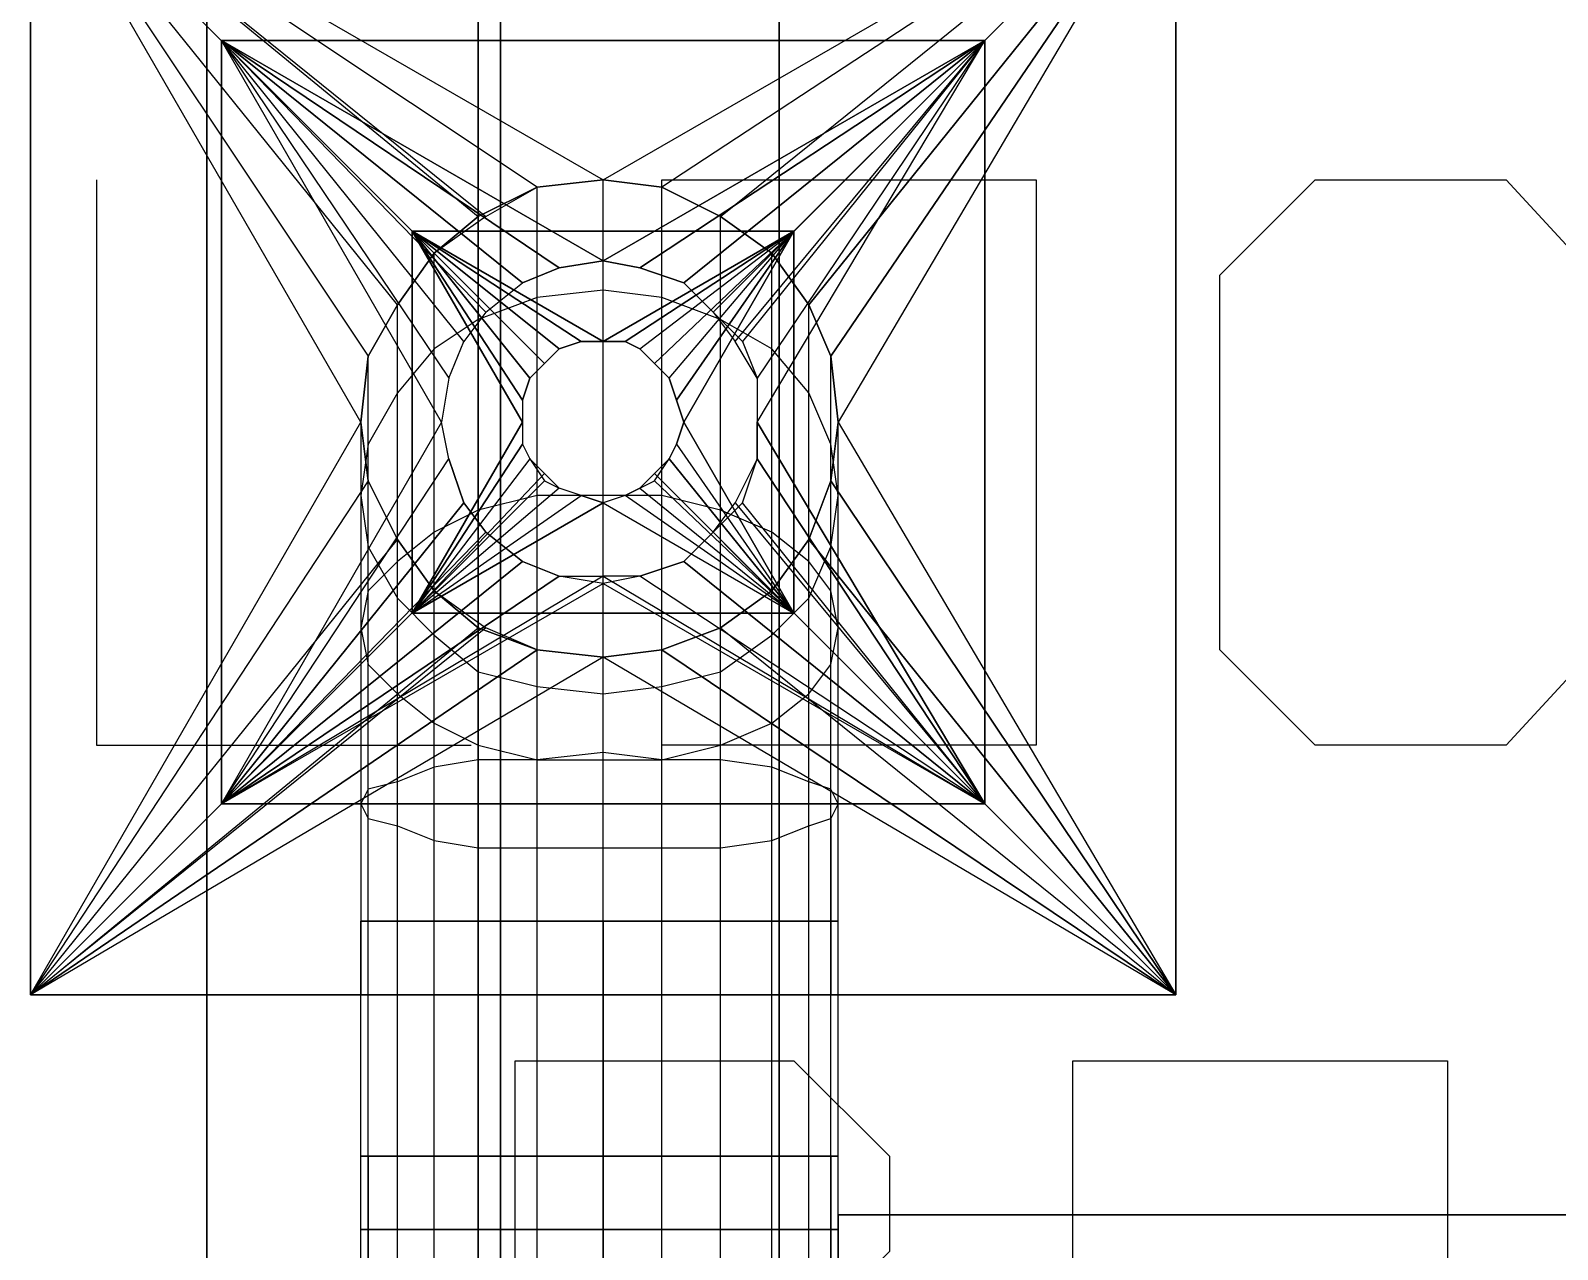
# Model space of a CAD drawing. Header units: metres. Extents: x 114 to 218, y 8 to 180.
# Drawn here: x 188.831 to 192.031, y 90.429 to 92.983 of the extents above; entities that cross this region are included whole.
import ezdxf

# ---------------------------------------------------------------- set-up
doc = ezdxf.new("R2010")
doc.units = ezdxf.units.M
doc.header["$MEASUREMENT"] = 0
for name, color, linetype in [('A-2D-AREA-IDEN', 7, 'Continuous'), ('E-LIGHT', 7, 'Continuous'), ('M-SA2S-ADist', 7, 'Continuous'), ('M-SA2S-Round', 7, 'Continuous'), ('S-3D-BEAM', 7, 'Continuous')]:
    doc.layers.add(name, color=color, linetype=linetype)

msp = doc.modelspace()

# ---------------------------------------------------------------- linework, layer by layer
at = {"layer": 'A-2D-AREA-IDEN', "color": 9, "true_color": 0xbababa}
for points in [[(188.9696, 92.6697), (188.9696, 91.4854), (189.7541, 91.4854)], [(190.154, 91.4854), (190.154, 92.6697), (190.9384, 92.6697), (190.9384, 91.4854), (190.154, 91.4854)], [(192.1075, 91.6853), (191.9229, 91.4854), (191.5229, 91.4854), (191.323, 91.6853), (191.323, 92.4698), (191.5229, 92.6697), (191.9229, 92.6697), (192.1075, 92.4698)], [(189.8463, 89.6395), (189.8463, 90.8239), (190.4308, 90.8239), (190.6308, 90.624), (190.6308, 90.424), (190.4308, 90.2241), (189.8463, 90.2241)], [(191.0154, 89.6395), (191.0154, 90.8239), (191.7998, 90.8239), (191.7998, 89.6395), (191.0154, 89.6395)]]:
    msp.add_lwpolyline(points, dxfattribs=at)
at = {"layer": 'E-LIGHT', "color": 5, "true_color": 0x0000ff}
for points in [[(190.5231, 89.0089), (190.5231, 90.5009), (192.1228, 90.5009), (192.1228, 89.0089), (192.1228, 90.5009), (190.5231, 90.5009), (190.5231, 89.0089)], [(190.5231, 90.5009), (190.5231, 90.5009)], [(190.5231, 90.5009), (190.5231, 90.5009)]]:
    msp.add_lwpolyline(points, dxfattribs=at)
at = {"layer": 'M-SA2S-ADist', "color": 3, "true_color": 0x00ff00}
for points in [[(188.8311, 93.3619), (188.8311, 90.9624), (191.2307, 90.9624), (191.2307, 93.3619), (188.8311, 93.3619)], [(191.2307, 90.9624), (188.8311, 90.9624), (188.8311, 93.3619), (191.2307, 93.3619), (191.2307, 90.9624)], [(188.8311, 90.9624), (189.5233, 92.1621), (188.8311, 93.3619), (190.0309, 92.6697), (191.2307, 93.3619), (190.5231, 92.1621), (191.2307, 90.9624), (190.0309, 91.6699), (188.8311, 90.9624)], [(188.8311, 93.3619), (190.0309, 92.6697), (191.2307, 93.3619), (190.5231, 92.1621), (191.2307, 90.9624), (190.0309, 91.6699), (188.8311, 90.9624), (189.5233, 92.1621), (188.8311, 93.3619)], [(189.8925, 92.6544), (188.8311, 93.3619), (189.5387, 92.3006)], [(189.6002, 92.4083), (188.8311, 93.3619), (189.5387, 92.3006), (189.6002, 92.4083)], [(189.8925, 92.6544), (188.8311, 93.3619), (189.7694, 92.5928), (189.8925, 92.6544)], [(189.7848, 92.5928), (189.6771, 92.5159), (188.8311, 93.3619), (189.7848, 92.5928)], [(189.6771, 92.5159), (189.6002, 92.4083), (188.8311, 93.3619)], [(188.8311, 93.3619), (189.6771, 92.5159), (189.6002, 92.4083)], [(190.5078, 92.3006), (191.2307, 93.3619), (190.154, 92.6544)], [(190.277, 92.5928), (191.2307, 93.3619), (190.154, 92.6544), (190.277, 92.5928)], [(190.3847, 92.5159), (190.277, 92.5928), (191.2307, 93.3619)], [(190.4616, 92.4083), (190.3847, 92.5159), (191.2307, 93.3619), (190.4616, 92.4083)], [(190.4616, 92.4083), (191.2307, 93.3619), (190.3847, 92.5159), (190.4616, 92.4083)], [(191.2307, 93.3619), (190.5078, 92.3006)], [(189.2311, 92.962), (189.2311, 91.3623), (190.8308, 91.3623), (190.8308, 92.962), (189.2311, 92.962)], [(190.8308, 91.3623), (189.2311, 91.3623), (189.2311, 92.962), (190.8308, 92.962), (190.8308, 91.3623)], [(189.7079, 92.2544), (189.6925, 92.1621), (189.2311, 92.962), (189.7079, 92.2544), (189.7387, 92.3313), (189.2311, 92.962), (189.7848, 92.3929), (189.7387, 92.3313)], [(189.7848, 92.3929), (189.8617, 92.4544), (189.2311, 92.962), (189.9386, 92.4852), (189.8617, 92.4544)], [(189.9386, 92.4852), (190.0309, 92.5005), (189.2311, 92.962), (190.0309, 92.5005), (189.9386, 92.4852), (189.2311, 92.962), (189.8617, 92.4544), (189.9386, 92.4852)], [(189.7848, 92.3929), (189.7387, 92.3313), (189.2311, 92.962), (189.7848, 92.3929), (189.8617, 92.4544)], [(189.7079, 92.2544), (189.6925, 92.1621), (189.2311, 92.962), (189.7079, 92.2544), (189.7387, 92.3313)], [(189.2311, 92.962), (189.2311, 92.962)], [(189.2311, 92.962), (189.2311, 92.962)], [(190.1078, 92.4852), (190.0309, 92.5005), (190.8308, 92.962), (190.1078, 92.4852), (190.2001, 92.4544), (190.8308, 92.962), (190.2616, 92.3929), (190.2001, 92.4544)], [(190.8308, 92.962), (190.0309, 92.5005), (190.1078, 92.4852)], [(190.2001, 92.4544), (190.1078, 92.4852), (190.8308, 92.962), (190.2001, 92.4544), (190.2616, 92.3929)], [(190.2616, 92.3929), (190.3078, 92.3313), (190.8308, 92.962), (190.3539, 92.2544), (190.3078, 92.3313)], [(190.3232, 92.3313), (190.2616, 92.3929), (190.8308, 92.962), (190.3232, 92.3313), (190.3539, 92.2544)], [(190.3539, 92.2544), (190.3539, 92.1621), (190.8308, 92.962)], [(190.3539, 92.1621), (190.8308, 92.962), (190.3539, 92.2544), (190.3539, 92.1621)], [(190.8308, 92.962), (190.8308, 92.962)], [(190.8308, 92.962), (190.8308, 92.962)], [(190.5078, 92.0391), (190.5231, 92.1621), (190.5078, 92.3006), (190.4616, 92.4083), (190.3847, 92.5159), (190.277, 92.5928), (190.154, 92.6544), (190.0309, 92.6697), (189.8925, 92.6544), (189.7694, 92.5928), (189.6771, 92.5159), (189.6002, 92.4083), (189.5387, 92.3006), (189.5233, 92.1621), (189.5387, 92.0391), (189.6002, 91.916), (189.6771, 91.8084), (189.7694, 91.7315), (189.8925, 91.6853), (190.0309, 91.6699), (190.154, 91.6853), (190.277, 91.7315), (190.3847, 91.8084), (190.4616, 91.916), (190.5078, 92.0391)], [(189.7848, 92.5928), (189.8925, 92.6544), (190.0309, 92.6697), (190.154, 92.6544), (190.277, 92.5928)], [(190.154, 92.6544), (190.0309, 92.6697), (189.8925, 92.6544)], [(190.0309, 92.6697), (190.0309, 92.6697)], [(190.0309, 92.6697), (190.0309, 92.6697)], [(190.0309, 92.6697), (190.0309, 92.6697)], [(189.8925, 92.6544), (189.8925, 92.6544)], [(189.8925, 92.6544), (189.8925, 92.6544)], [(189.8925, 92.6544), (189.8925, 92.6544)], [(190.154, 92.6544), (190.154, 92.6544)], [(190.154, 92.6544), (190.154, 92.6544)], [(190.154, 92.6544), (190.154, 92.6544)], [(189.6771, 92.5159), (189.7694, 92.5928)], [(189.7694, 92.5928), (189.7694, 92.5928)], [(189.7694, 92.5928), (189.7694, 92.5928)], [(189.7694, 92.5928), (189.7694, 92.5928)], [(189.7848, 92.5928), (189.7848, 92.5928)], [(190.277, 92.5928), (190.277, 92.5928)], [(190.277, 92.5928), (190.3847, 92.5159)], [(190.277, 92.5928), (190.277, 92.5928)], [(190.277, 92.5928), (190.277, 92.5928)], [(190.277, 92.5928), (190.277, 92.5928)], [(189.8617, 92.2083), (189.631, 92.5621), (189.8617, 92.1621), (189.631, 91.7622)], [(189.8771, 92.2544), (189.631, 92.5621), (189.9079, 92.2852)], [(189.9386, 92.316), (189.631, 92.5621), (189.9848, 92.3313)], [(190.0771, 92.3313), (190.4308, 92.5621), (190.0309, 92.3313), (189.631, 92.5621)], [(189.631, 92.5621), (189.631, 91.7622), (190.4308, 91.7622), (190.4308, 92.5621), (189.631, 92.5621)], [(190.4308, 91.7622), (189.631, 91.7622), (189.631, 92.5621), (190.4308, 92.5621), (190.4308, 91.7622)], [(189.631, 92.5621), (189.8617, 92.2083), (189.8617, 92.1621), (189.8617, 92.116), (189.631, 91.7622), (189.8617, 92.1621), (189.631, 92.5621)], [(189.631, 92.5621), (189.8771, 92.2544)], [(189.9848, 92.3313), (189.631, 92.5621), (189.9386, 92.316)], [(189.631, 92.5621), (189.9079, 92.2852)], [(189.631, 92.5621), (190.0309, 92.3313), (190.4308, 92.5621)], [(189.631, 92.5621), (189.631, 92.5621)], [(189.631, 92.5621), (189.631, 92.5621)], [(190.1078, 92.316), (190.4308, 92.5621), (190.0771, 92.3313)], [(190.1078, 92.316), (190.4308, 92.5621), (190.1386, 92.2852)], [(190.1694, 92.2544), (190.4308, 92.5621), (190.1386, 92.2852)], [(190.1694, 92.2544), (190.4308, 92.5621), (190.1847, 92.2083)], [(190.1847, 92.116), (190.4308, 91.7622), (190.2001, 92.1621), (190.4308, 92.5621)], [(190.1847, 92.2083), (190.4308, 92.5621), (190.2001, 92.1621), (190.4308, 91.7622)], [(190.4308, 92.5621), (190.4308, 92.5621)], [(190.4308, 92.5621), (190.4308, 92.5621)], [(189.6771, 92.5159), (189.6771, 92.5159)], [(189.6771, 92.5159), (189.6771, 92.5159)], [(189.6771, 92.5159), (189.6771, 92.5159)], [(189.6771, 92.5159), (189.6771, 92.5159)], [(190.0309, 92.5005), (190.0309, 92.5005)], [(190.0309, 92.5005), (190.0309, 92.5005)], [(190.3847, 92.5159), (190.3847, 92.5159)], [(190.3847, 92.5159), (190.3847, 92.5159)], [(190.3847, 92.5159), (190.3847, 92.5159)], [(190.3847, 92.5159), (190.3847, 92.5159)], [(189.9386, 92.4852), (189.9386, 92.4852)], [(190.1078, 92.4852), (190.1078, 92.4852)], [(190.1078, 92.4852), (190.1078, 92.4852)], [(189.8617, 92.4544), (189.8617, 92.4544)], [(189.8617, 92.4544), (189.8617, 92.4544)], [(190.2001, 92.4544), (190.2001, 92.4544)], [(190.2001, 92.4544), (190.2001, 92.4544)], [(189.6002, 91.916), (189.5387, 92.0391), (189.5233, 92.1621), (189.5387, 92.3006), (189.6002, 92.4083)], [(189.6002, 92.4083), (189.6002, 92.4083)], [(189.6002, 92.4083), (189.6002, 92.4083)], [(189.6002, 92.4083), (189.6002, 92.4083)], [(189.6002, 92.4083), (189.6002, 92.4083)], [(190.4616, 91.916), (190.5078, 92.0391), (190.5231, 92.1621), (190.5078, 92.3006), (190.4616, 92.4083)], [(190.4616, 92.4083), (190.5078, 92.3006), (190.5231, 92.1621), (190.5078, 92.0391), (190.4616, 91.916)], [(190.4616, 92.4083), (190.4616, 92.4083)], [(190.4616, 92.4083), (190.4616, 92.4083)], [(190.4616, 92.4083), (190.4616, 92.4083)], [(189.7848, 92.3929), (189.7848, 92.3929)], [(189.7848, 92.3929), (189.7848, 92.3929)], [(190.2616, 92.3929), (190.2616, 92.3929)], [(190.2616, 92.3929), (190.2616, 92.3929)], [(189.7387, 92.3313), (189.7387, 92.3313)], [(189.7387, 92.3313), (189.7387, 92.3313)], [(190.0771, 92.0083), (190.1078, 92.0237), (190.1386, 92.0391), (190.1694, 92.0852), (190.1847, 92.116), (190.2001, 92.1621), (190.1847, 92.2083), (190.1694, 92.2544), (190.1386, 92.2852), (190.1078, 92.316), (190.0771, 92.3313), (190.0309, 92.3313), (189.9848, 92.3313), (189.9386, 92.316), (189.9079, 92.2852), (189.8771, 92.2544), (189.8617, 92.2083), (189.8617, 92.1621), (189.8617, 92.116), (189.8771, 92.0852), (189.9079, 92.0391), (189.9386, 92.0237)], [(189.8617, 92.2083), (189.8771, 92.2544), (189.9079, 92.2852), (189.9386, 92.316), (189.9848, 92.3313), (190.0309, 92.3313), (190.0771, 92.3313), (190.1078, 92.316), (190.1386, 92.2852), (190.1694, 92.2544), (190.1847, 92.2083), (190.2001, 92.1621), (190.1847, 92.116), (190.1694, 92.0852), (190.1386, 92.0545), (190.1078, 92.0237), (190.0771, 92.0083), (190.0309, 91.993), (189.9848, 92.0083), (189.9386, 92.0237), (189.9079, 92.0545)], [(189.9386, 92.316), (189.9386, 92.316)], [(189.9386, 92.316), (189.9386, 92.316)], [(189.9848, 92.3313), (189.9848, 92.3313)], [(189.9848, 92.3313), (189.9848, 92.3313)], [(190.0309, 92.3313), (190.0309, 92.3313)], [(190.0309, 92.3313), (190.0309, 92.3313)], [(190.0771, 92.3313), (190.0771, 92.3313)], [(190.0771, 92.3313), (190.0771, 92.3313)], [(190.1078, 92.316), (190.1078, 92.316)], [(190.1078, 92.316), (190.1078, 92.316)], [(190.3078, 92.3313), (190.3078, 92.3313)], [(190.3232, 92.3313), (190.3232, 92.3313)], [(189.5387, 92.3006), (189.5233, 92.1621), (189.5387, 92.0391)], [(189.5387, 92.3006), (189.5387, 92.3006)], [(189.5387, 92.3006), (189.5387, 92.3006)], [(189.5387, 92.3006), (189.5387, 92.3006)], [(189.9079, 92.2852), (189.9079, 92.2852)], [(189.9079, 92.2852), (189.9079, 92.2852)], [(190.1386, 92.2852), (190.1386, 92.2852)], [(190.1386, 92.2852), (190.1386, 92.2852)], [(190.5078, 92.3006), (190.5078, 92.3006)], [(190.5078, 92.3006), (190.5078, 92.3006)], [(190.5078, 92.3006), (190.5078, 92.3006)], [(189.7079, 92.2544), (189.7079, 92.2544)], [(189.7079, 92.2544), (189.7079, 92.2544)], [(189.8771, 92.2544), (189.8771, 92.2544)], [(189.8771, 92.2544), (189.8771, 92.2544)], [(190.1694, 92.2544), (190.1694, 92.2544)], [(190.1694, 92.2544), (190.1694, 92.2544)], [(190.3539, 92.2544), (190.3539, 92.2544)], [(190.3539, 92.2544), (190.3539, 92.2544)], [(189.8617, 92.2083), (189.8617, 92.2083)], [(189.8617, 92.2083), (189.8617, 92.2083)], [(190.1847, 92.2083), (190.1847, 92.2083)], [(190.1847, 92.2083), (190.1847, 92.2083)], [(189.7079, 92.0852), (189.6925, 92.1621), (189.2311, 91.3623)], [(189.6925, 92.1621), (189.2311, 91.3623), (189.7079, 92.0852), (189.6925, 92.1621)], [(189.5233, 92.1621), (189.5233, 92.1621)], [(189.5233, 92.1621), (189.5233, 92.1621)], [(189.5233, 92.1621), (189.5233, 92.1621)], [(189.6925, 92.1621), (189.6925, 92.1621)], [(189.6925, 92.1621), (189.6925, 92.1621)], [(189.8617, 92.1621), (189.8617, 92.1621)], [(189.8617, 92.1621), (189.8617, 92.1621)], [(190.2001, 92.1621), (190.2001, 92.1621)], [(190.2001, 92.1621), (190.2001, 92.1621)], [(190.3539, 92.0852), (190.3539, 92.1621), (190.8308, 91.3623), (190.3539, 92.0852), (190.3078, 91.993), (190.8308, 91.3623), (190.2616, 91.9314), (190.3078, 91.993)], [(190.8308, 91.3623), (190.3539, 92.1621), (190.3539, 92.0852)], [(190.3539, 92.1621), (190.3539, 92.1621)], [(190.3539, 92.1621), (190.3539, 92.1621)], [(190.5231, 92.1621), (190.5231, 92.1621)], [(190.5231, 92.1621), (190.5231, 92.1621)], [(190.5231, 92.1621), (190.5231, 92.1621)], [(189.8771, 92.0852), (189.631, 91.7622), (189.8617, 92.116)], [(189.8617, 92.116), (189.8771, 92.0852), (189.631, 91.7622)], [(189.8617, 92.116), (189.8617, 92.116)], [(189.8617, 92.116), (189.8617, 92.116)], [(190.1847, 92.116), (190.4308, 91.7622), (190.1694, 92.0852)], [(190.1847, 92.116), (190.1847, 92.116)], [(190.1847, 92.116), (190.1847, 92.116)], [(189.7848, 91.9314), (189.7387, 91.993), (189.2311, 91.3623), (189.7079, 92.0852), (189.7387, 91.993)], [(189.7387, 91.993), (189.7848, 91.9314), (189.2311, 91.3623), (189.7387, 91.993), (189.7079, 92.0852)], [(189.8771, 92.0852), (189.9079, 92.0545), (189.631, 91.7622)], [(189.7079, 92.0852), (189.7079, 92.0852)], [(189.7079, 92.0852), (189.7079, 92.0852)], [(189.8771, 92.0852), (189.8771, 92.0852)], [(189.8771, 92.0852), (189.8771, 92.0852)], [(190.1694, 92.0852), (190.4308, 91.7622), (190.1386, 92.0391)], [(190.1694, 92.0852), (190.1694, 92.0852)], [(190.1694, 92.0852), (190.1694, 92.0852)], [(190.3232, 91.993), (190.3539, 92.0852), (190.8308, 91.3623), (190.3232, 91.993), (190.2616, 91.9314)], [(190.3539, 92.0852), (190.3539, 92.0852)], [(190.3539, 92.0852), (190.3539, 92.0852)], [(189.9079, 92.0545), (189.9079, 92.0545)], [(190.1078, 92.0237), (190.4308, 91.7622), (190.1386, 92.0545)], [(190.1386, 92.0545), (190.1386, 92.0545)], [(189.5387, 92.0391), (188.8311, 90.9624), (189.8925, 91.6853), (190.0309, 91.6699), (190.154, 91.6853), (191.2307, 90.9624)], [(189.5387, 92.0391), (188.8311, 90.9624), (189.6002, 91.916), (189.5387, 92.0391)], [(189.5387, 92.0391), (189.5387, 92.0391)], [(189.5387, 92.0391), (189.5387, 92.0391)], [(189.5387, 92.0391), (189.5387, 92.0391)], [(189.9848, 92.0083), (189.9386, 92.0237), (189.631, 91.7622), (189.9079, 92.0391)], [(189.9386, 92.0237), (189.631, 91.7622), (189.9848, 92.0083)], [(189.9079, 92.0391), (189.9079, 92.0391)], [(189.9386, 92.0237), (189.9386, 92.0237)], [(189.9386, 92.0237), (189.9386, 92.0237)], [(190.1078, 92.0237), (190.4308, 91.7622)], [(190.1078, 92.0237), (190.1078, 92.0237)], [(190.1078, 92.0237), (190.1078, 92.0237)], [(190.1386, 92.0391), (190.1386, 92.0391)], [(190.5078, 92.0391), (191.2307, 90.9624), (190.154, 91.6853)], [(191.2307, 90.9624), (190.5078, 92.0391)], [(190.5078, 92.0391), (190.5078, 92.0391)], [(190.5078, 92.0391), (190.5078, 92.0391)], [(190.5078, 92.0391), (190.5078, 92.0391)], [(189.631, 91.7622), (189.9848, 92.0083), (190.0309, 91.993), (190.4308, 91.7622), (190.0771, 92.0083), (190.0309, 91.993), (189.631, 91.7622)], [(189.631, 91.7622), (190.0309, 91.993)], [(189.7387, 91.993), (189.7387, 91.993)], [(189.7387, 91.993), (189.7387, 91.993)], [(189.9848, 92.0083), (189.9848, 92.0083)], [(189.9848, 92.0083), (189.9848, 92.0083)], [(190.0309, 91.993), (190.4308, 91.7622), (190.0771, 92.0083)], [(190.0309, 91.993), (190.0309, 91.993)], [(190.0309, 91.993), (190.0309, 91.993)], [(190.0771, 92.0083), (190.0771, 92.0083)], [(190.0771, 92.0083), (190.0771, 92.0083)], [(190.3078, 91.993), (190.3078, 91.993)], [(190.3232, 91.993), (190.3232, 91.993)], [(189.9386, 91.8391), (190.0309, 91.8391), (189.2311, 91.3623), (189.9386, 91.8391), (189.8617, 91.8699), (189.2311, 91.3623), (189.7848, 91.9314), (189.8617, 91.8699)], [(189.8617, 91.8699), (189.9386, 91.8391), (189.2311, 91.3623), (189.8617, 91.8699), (189.7848, 91.9314)], [(189.7848, 91.9314), (189.7848, 91.9314)], [(189.7848, 91.9314), (189.7848, 91.9314)], [(190.2616, 91.9314), (190.2001, 91.8699), (190.8308, 91.3623), (190.1078, 91.8391), (190.2001, 91.8699)], [(190.2001, 91.8699), (190.2616, 91.9314), (190.8308, 91.3623), (190.2001, 91.8699), (190.1078, 91.8391)], [(190.2616, 91.9314), (190.2616, 91.9314)], [(190.2616, 91.9314), (190.2616, 91.9314)], [(189.6002, 91.916), (189.6771, 91.8084), (188.8311, 90.9624), (189.6002, 91.916)], [(189.6771, 91.8084), (188.8311, 90.9624), (189.7694, 91.7315), (189.6771, 91.8084), (189.6002, 91.916)], [(189.6002, 91.916), (189.6002, 91.916)], [(189.6002, 91.916), (189.6002, 91.916)], [(189.6002, 91.916), (189.6002, 91.916)], [(189.6002, 91.916), (189.6002, 91.916)], [(190.3847, 91.8084), (191.2307, 90.9624), (190.4616, 91.916), (190.3847, 91.8084), (190.277, 91.7315), (191.2307, 90.9624)], [(190.3847, 91.8084), (190.4616, 91.916), (191.2307, 90.9624), (190.3847, 91.8084)], [(190.4616, 91.916), (190.4616, 91.916)], [(190.4616, 91.916), (190.4616, 91.916)], [(190.4616, 91.916), (190.4616, 91.916)], [(189.8617, 91.8699), (189.8617, 91.8699)], [(189.8617, 91.8699), (189.8617, 91.8699)], [(190.2001, 91.8699), (190.2001, 91.8699)], [(190.2001, 91.8699), (190.2001, 91.8699)], [(189.2311, 91.3623), (190.0309, 91.8238), (189.9386, 91.8391)], [(189.9386, 91.8391), (189.9386, 91.8391)], [(189.9386, 91.8391), (189.9386, 91.8391)], [(190.1078, 91.8391), (190.0309, 91.8391), (190.8308, 91.3623)], [(190.0309, 91.8238), (190.8308, 91.3623), (190.1078, 91.8391), (190.0309, 91.8238)], [(190.0309, 91.8391), (190.0309, 91.8391)], [(190.0309, 91.8238), (190.0309, 91.8238)], [(190.1078, 91.8391), (190.1078, 91.8391)], [(190.1078, 91.8391), (190.1078, 91.8391)], [(189.6771, 91.8084), (189.7848, 91.7315), (188.8311, 90.9624)], [(189.6771, 91.8084), (189.6771, 91.8084)], [(189.6771, 91.8084), (189.6771, 91.8084)], [(189.6771, 91.8084), (189.6771, 91.8084)], [(189.6771, 91.8084), (189.6771, 91.8084)], [(190.3847, 91.8084), (190.277, 91.7315), (191.2307, 90.9624)], [(190.3847, 91.8084), (190.3847, 91.8084)], [(190.3847, 91.8084), (190.3847, 91.8084)], [(190.3847, 91.8084), (190.3847, 91.8084)], [(190.3847, 91.8084), (190.3847, 91.8084)], [(189.631, 91.7622), (189.631, 91.7622)], [(189.631, 91.7622), (189.631, 91.7622)], [(190.4308, 91.7622), (190.4308, 91.7622)], [(190.4308, 91.7622), (190.4308, 91.7622)], [(189.7694, 91.7315), (189.8925, 91.6853), (190.0309, 91.6699)], [(189.7694, 91.7315), (189.7694, 91.7315)], [(189.7694, 91.7315), (189.7694, 91.7315)], [(189.8925, 91.6853), (189.7848, 91.7315)], [(189.7848, 91.7315), (189.7848, 91.7315)], [(190.0309, 91.6699), (190.0309, 91.6699), (190.154, 91.6853), (190.277, 91.7315)], [(190.154, 91.6853), (190.277, 91.7315)], [(190.277, 91.7315), (190.277, 91.7315)], [(190.277, 91.7315), (190.277, 91.7315)], [(190.277, 91.7315), (190.277, 91.7315)], [(189.8925, 91.6853), (188.8311, 90.9624)], [(189.8925, 91.6853), (189.8925, 91.6853)], [(189.8925, 91.6853), (189.8925, 91.6853)], [(189.8925, 91.6853), (189.8925, 91.6853)], [(190.0309, 91.6699), (190.0309, 91.6699)], [(190.0309, 91.6699), (190.0309, 91.6699)], [(190.0309, 91.6699), (190.0309, 91.6699)], [(190.154, 91.6853), (190.154, 91.6853)], [(190.154, 91.6853), (190.154, 91.6853)], [(190.154, 91.6853), (190.154, 91.6853)], [(189.2311, 91.3623), (189.2311, 91.3623)], [(189.2311, 91.3623), (189.2311, 91.3623)], [(190.8308, 91.3623), (190.8308, 91.3623)], [(190.8308, 91.3623), (190.8308, 91.3623)], [(188.8311, 90.9624), (188.8311, 90.9624)], [(188.8311, 90.9624), (188.8311, 90.9624)], [(191.2307, 90.9624), (191.2307, 90.9624)], [(191.2307, 90.9624), (191.2307, 90.9624)]]:
    msp.add_lwpolyline(points, dxfattribs=at)
at = {"layer": 'M-SA2S-Round', "color": 5, "true_color": 0x0000ff}
for points in [[(189.6002, 91.916), (189.6771, 91.8084), (189.7694, 91.7315), (189.8925, 91.6853), (190.0309, 91.6699), (190.154, 91.6853), (190.277, 91.7315), (190.3847, 91.8084), (190.4616, 91.916), (190.5078, 92.0391), (190.5231, 92.1621), (190.5078, 92.3006), (190.4616, 92.4083), (190.3847, 92.5159), (190.277, 92.5928), (190.154, 92.6544), (190.0309, 92.6697), (189.8925, 92.6544), (189.7694, 92.5928), (189.6771, 92.5159), (189.6002, 92.4083), (189.5387, 92.3006), (189.5233, 92.1621), (189.5387, 92.0391), (189.6002, 91.916)], [(190.0309, 92.439), (190.0309, 92.6697), (189.8925, 92.6544)], [(190.0309, 92.6697), (189.8925, 92.6544), (190.0309, 92.6697)], [(190.154, 92.4236), (190.154, 92.6544), (190.0309, 92.6697)], [(190.0309, 92.6697), (190.0309, 92.6697)], [(190.0309, 92.6697), (190.0309, 92.6697)], [(190.154, 92.6544), (190.0309, 92.6697), (190.154, 92.6544)], [(190.0309, 92.6697), (190.0309, 92.6697)], [(190.0309, 92.6697), (190.0309, 92.6697)], [(189.8925, 92.4236), (189.8925, 92.6544), (189.7694, 92.5928)], [(189.8925, 92.6544), (189.7694, 92.5928), (189.8925, 92.6544)], [(189.8925, 92.6544), (189.8925, 92.6544)], [(189.8925, 92.6544), (189.8925, 92.6544)], [(189.8925, 92.6544), (189.8925, 92.6544)], [(189.8925, 92.6544), (189.8925, 92.6544)], [(190.277, 92.3775), (190.277, 92.5928), (190.154, 92.6544)], [(190.154, 92.6544), (190.154, 92.6544)], [(190.154, 92.6544), (190.154, 92.6544)], [(190.277, 92.5928), (190.154, 92.6544), (190.277, 92.5928)], [(190.154, 92.6544), (190.154, 92.6544)], [(190.154, 92.6544), (190.154, 92.6544)], [(189.7694, 92.3775), (189.7694, 92.5928), (189.6771, 92.5159)], [(189.7694, 92.5928), (189.6771, 92.5159), (189.7694, 92.5928)], [(189.7694, 92.5928), (189.7694, 92.5928)], [(189.7694, 92.5928), (189.7694, 92.5928)], [(189.7694, 92.5928), (189.7694, 92.5928)], [(189.7694, 92.5928), (189.7694, 92.5928)], [(190.3847, 92.316), (190.3847, 92.5159), (190.277, 92.5928)], [(190.277, 92.5928), (190.277, 92.5928)], [(190.277, 92.5928), (190.277, 92.5928)], [(190.3847, 92.5159), (190.277, 92.5928), (190.3847, 92.5159)], [(190.277, 92.5928), (190.277, 92.5928)], [(190.277, 92.5928), (190.277, 92.5928)], [(189.6771, 92.316), (189.6771, 92.5159), (189.6002, 92.4083)], [(189.6771, 92.5159), (189.6002, 92.4083), (189.6771, 92.5159)], [(189.6771, 92.5159), (189.6771, 92.5159)], [(189.6771, 92.5159), (189.6771, 92.5159)], [(189.6771, 92.5159), (189.6771, 92.5159)], [(189.6771, 92.5159), (189.6771, 92.5159)], [(190.4616, 92.2237), (190.4616, 92.4083), (190.3847, 92.5159)], [(190.3847, 92.5159), (190.3847, 92.5159)], [(190.3847, 92.5159), (190.3847, 92.5159)], [(190.4616, 92.4083), (190.3847, 92.5159), (190.4616, 92.4083)], [(190.3847, 92.5159), (190.3847, 92.5159)], [(190.3847, 92.5159), (190.3847, 92.5159)], [(190.0309, 92.0083), (190.0309, 92.439), (189.8925, 92.4236)], [(190.154, 92.0083), (190.154, 92.4236), (190.0309, 92.439)], [(190.0309, 92.439), (190.0309, 92.439)], [(189.6002, 92.2237), (189.6002, 92.4083), (189.5387, 92.3006)], [(189.6002, 92.4083), (189.5387, 92.3006), (189.6002, 92.4083)], [(189.6002, 92.4083), (189.6002, 92.4083)], [(189.6002, 92.4083), (189.6002, 92.4083)], [(189.6002, 92.4083), (189.6002, 92.4083)], [(189.6002, 92.4083), (189.6002, 92.4083)], [(189.8925, 92.0083), (189.8925, 92.4236), (189.7694, 92.3775)], [(189.8925, 92.4236), (189.8925, 92.4236)], [(190.277, 91.9776), (190.277, 92.3775), (190.154, 92.4236)], [(190.154, 92.4236), (190.154, 92.4236)], [(190.5078, 92.116), (190.5078, 92.3006), (190.4616, 92.4083)], [(190.4616, 92.4083), (190.4616, 92.4083)], [(190.4616, 92.4083), (190.4616, 92.4083)], [(190.5078, 92.3006), (190.4616, 92.4083), (190.5078, 92.3006)], [(190.4616, 92.4083), (190.4616, 92.4083)], [(190.4616, 92.4083), (190.4616, 92.4083)], [(189.7694, 91.9776), (189.7694, 92.3775), (189.6771, 92.316)], [(189.7694, 92.3775), (189.7694, 92.3775)], [(190.3847, 91.9314), (190.3847, 92.316), (190.277, 92.3775)], [(190.277, 92.3775), (190.277, 92.3775)], [(189.6771, 91.9314), (189.6771, 92.316), (189.6002, 92.2237)], [(189.6771, 92.316), (189.6771, 92.316)], [(190.4616, 91.8699), (190.4616, 92.2237), (190.3847, 92.316)], [(190.3847, 92.316), (190.3847, 92.316)], [(189.5387, 92.116), (189.5387, 92.3006), (189.5233, 92.1621), (189.5233, 92.0083), (189.5387, 91.9007)], [(189.5387, 92.3006), (189.5233, 92.1621), (189.5387, 92.3006)], [(189.5387, 92.3006), (189.5387, 92.3006)], [(189.5387, 92.3006), (189.5387, 92.3006)], [(189.5387, 92.3006), (189.5387, 92.3006)], [(189.5387, 92.3006), (189.5387, 92.3006)], [(190.5231, 92.0083), (190.5231, 92.1621), (190.5078, 92.3006)], [(190.5078, 92.3006), (190.5078, 92.3006)], [(190.5078, 92.3006), (190.5078, 92.3006)], [(190.5231, 92.1621), (190.5078, 92.3006), (190.5231, 92.1621)], [(190.5078, 92.3006), (190.5078, 92.3006)], [(190.5078, 92.3006), (190.5078, 92.3006)], [(189.6002, 91.8699), (189.6002, 92.2237), (189.5387, 92.116)], [(189.6002, 92.2237), (189.6002, 92.2237)], [(190.5078, 91.8084), (190.5078, 92.116), (190.4616, 92.2237)], [(190.4616, 92.2237), (190.4616, 92.2237)], [(189.5233, 92.1621), (189.5387, 92.0391)], [(189.5233, 92.1621), (189.5233, 92.1621)], [(189.5233, 92.1621), (189.5233, 92.1621)], [(189.5233, 92.1621), (189.5387, 92.0391), (189.5233, 92.1621)], [(189.5233, 92.1621), (189.5233, 92.1621)], [(189.5233, 92.1621), (189.5233, 92.1621)], [(190.5078, 91.9007), (190.5078, 92.0391), (190.5231, 92.1621)], [(190.5078, 92.0391), (190.5231, 92.1621), (190.5078, 92.0391)], [(190.5231, 92.1621), (190.5231, 92.1621)], [(190.5231, 92.1621), (190.5231, 92.1621)], [(190.5231, 92.1621), (190.5231, 92.1621)], [(190.5231, 92.1621), (190.5231, 92.1621)], [(189.5387, 91.8084), (189.5387, 92.116), (189.5233, 92.0083), (189.5233, 91.7315), (189.5387, 91.6546)], [(189.5387, 92.116), (189.5387, 92.116)], [(190.5231, 91.7315), (190.5231, 92.0083), (190.5078, 92.116)], [(190.5078, 92.116), (190.5078, 92.116)], [(189.5387, 91.9007), (189.5387, 92.0391), (189.6002, 91.916)], [(189.5387, 92.0391), (189.5387, 92.0391)], [(189.5387, 92.0391), (189.5387, 92.0391)], [(189.5387, 92.0391), (189.6002, 91.916), (189.5387, 92.0391)], [(189.5387, 92.0391), (189.5387, 92.0391)], [(189.5387, 92.0391), (189.5387, 92.0391)], [(190.4616, 91.793), (190.4616, 91.916), (190.5078, 92.0391)], [(190.4616, 91.916), (190.5078, 92.0391), (190.4616, 91.916)], [(190.5078, 92.0391), (190.5078, 92.0391)], [(190.5078, 92.0391), (190.5078, 92.0391)], [(190.5078, 92.0391), (190.5078, 92.0391)], [(190.5078, 92.0391), (190.5078, 92.0391)], [(189.5233, 92.0083), (189.5233, 92.0083)], [(189.8925, 91.4546), (189.8925, 92.0083), (189.7694, 91.9776)], [(190.0309, 91.47), (190.0309, 92.0083), (189.8925, 92.0083)], [(189.8925, 92.0083), (189.8925, 92.0083)], [(190.154, 91.4546), (190.154, 92.0083), (190.0309, 92.0083)], [(190.0309, 92.0083), (190.0309, 92.0083)], [(190.277, 91.4546), (190.277, 91.9776), (190.154, 92.0083)], [(190.154, 92.0083), (190.154, 92.0083)], [(190.5078, 91.6546), (190.5078, 91.9007), (190.5231, 92.0083)], [(190.5231, 92.0083), (190.5231, 92.0083)], [(189.7694, 91.4546), (189.7694, 91.9776), (189.6771, 91.9314)], [(189.7694, 91.9776), (189.7694, 91.9776)], [(190.3847, 91.4392), (190.3847, 91.9314), (190.277, 91.9776)], [(190.277, 91.9776), (190.277, 91.9776)], [(189.6771, 91.4392), (189.6771, 91.9314), (189.6002, 91.8699)], [(189.6771, 91.9314), (189.6771, 91.9314)], [(190.4616, 91.4084), (190.4616, 91.8699), (190.3847, 91.9314)], [(190.3847, 91.9314), (190.3847, 91.9314)], [(189.5387, 91.6546), (189.5387, 91.9007), (189.6002, 91.793)], [(189.5387, 91.9007), (189.5387, 91.9007)], [(189.6002, 91.793), (189.6002, 91.916), (189.6771, 91.8084)], [(189.6002, 91.916), (189.6002, 91.916)], [(189.6002, 91.916), (189.6002, 91.916)], [(189.6002, 91.916), (189.6771, 91.8084), (189.6002, 91.916)], [(189.6002, 91.916), (189.6002, 91.916)], [(189.6002, 91.916), (189.6002, 91.916)], [(190.3847, 91.7161), (190.3847, 91.8084), (190.4616, 91.916)], [(190.3847, 91.8084), (190.4616, 91.916), (190.3847, 91.8084)], [(190.4616, 91.916), (190.4616, 91.916)], [(190.4616, 91.916), (190.4616, 91.916)], [(190.4616, 91.916), (190.4616, 91.916)], [(190.4616, 91.916), (190.4616, 91.916)], [(190.4616, 91.593), (190.4616, 91.793), (190.5078, 91.9007)], [(190.5078, 91.9007), (190.5078, 91.9007)], [(189.6002, 91.4084), (189.6002, 91.8699), (189.5387, 91.8084)], [(189.6002, 91.8699), (189.6002, 91.8699)], [(190.5078, 91.3931), (190.5078, 91.8084), (190.4616, 91.8699)], [(190.4616, 91.8699), (190.4616, 91.8699)], [(189.5387, 91.3931), (189.5387, 91.8084), (189.5233, 91.7315), (189.5233, 91.3623)], [(189.5387, 91.8084), (189.5387, 91.8084)], [(189.6002, 91.593), (189.6002, 91.793), (189.6771, 91.7161)], [(189.6002, 91.793), (189.6002, 91.793)], [(189.6771, 91.7161), (189.6771, 91.8084), (189.7694, 91.7315)], [(189.6771, 91.8084), (189.6771, 91.8084)], [(189.6771, 91.8084), (189.6771, 91.8084)], [(189.6771, 91.8084), (189.7694, 91.7315), (189.6771, 91.8084)], [(189.6771, 91.8084), (189.6771, 91.8084)], [(189.6771, 91.8084), (189.6771, 91.8084)], [(190.277, 91.6392), (190.277, 91.7315), (190.3847, 91.8084)], [(190.277, 91.7315), (190.3847, 91.8084), (190.277, 91.7315)], [(190.3847, 91.8084), (190.3847, 91.8084)], [(190.3847, 91.8084), (190.3847, 91.8084)], [(190.3847, 91.8084), (190.3847, 91.8084)], [(190.3847, 91.8084), (190.3847, 91.8084)], [(190.3847, 91.5315), (190.3847, 91.7161), (190.4616, 91.793)], [(190.4616, 91.793), (190.4616, 91.793)], [(190.5231, 91.3623), (190.5231, 91.7315), (190.5078, 91.8084)], [(190.5078, 91.8084), (190.5078, 91.8084)], [(189.5233, 91.7315), (189.5233, 91.7315)], [(189.7694, 91.6392), (189.7694, 91.7315), (189.8925, 91.6853)], [(189.7694, 91.7315), (189.7694, 91.7315)], [(189.7694, 91.7315), (189.7694, 91.7315)], [(189.7694, 91.7315), (189.8925, 91.6853), (189.7694, 91.7315)], [(189.7694, 91.7315), (189.7694, 91.7315)], [(189.7694, 91.7315), (189.7694, 91.7315)], [(190.154, 91.6084), (190.154, 91.6853), (190.277, 91.7315)], [(190.154, 91.6853), (190.277, 91.7315), (190.154, 91.6853)], [(190.277, 91.7315), (190.277, 91.7315)], [(190.277, 91.7315), (190.277, 91.7315)], [(190.277, 91.7315), (190.277, 91.7315)], [(190.277, 91.7315), (190.277, 91.7315)], [(190.5078, 91.3315), (190.5078, 91.6546), (190.5231, 91.7315)], [(190.5231, 91.7315), (190.5231, 91.7315)], [(189.6771, 91.5315), (189.6771, 91.7161), (189.7694, 91.6392)], [(189.6771, 91.7161), (189.6771, 91.7161)], [(190.277, 91.4854), (190.277, 91.6392), (190.3847, 91.7161)], [(190.3847, 91.7161), (190.3847, 91.7161)], [(189.8925, 91.6084), (189.8925, 91.6853), (190.0309, 91.6699)], [(189.8925, 91.6853), (189.8925, 91.6853)], [(189.8925, 91.6853), (189.8925, 91.6853)], [(189.8925, 91.6853), (190.0309, 91.6699), (189.8925, 91.6853)], [(189.8925, 91.6853), (189.8925, 91.6853)], [(189.8925, 91.6853), (189.8925, 91.6853)], [(190.0309, 91.593), (190.0309, 91.6699), (190.154, 91.6853)], [(190.0309, 91.6699), (190.154, 91.6853), (190.0309, 91.6699)], [(190.0309, 91.6699), (190.0309, 91.6699)], [(190.0309, 91.6699), (190.0309, 91.6699)], [(190.0309, 91.6699), (190.0309, 91.6699)], [(190.0309, 91.6699), (190.0309, 91.6699)], [(190.154, 91.6853), (190.154, 91.6853)], [(190.154, 91.6853), (190.154, 91.6853)], [(190.154, 91.6853), (190.154, 91.6853)], [(190.154, 91.6853), (190.154, 91.6853)], [(189.5387, 91.3315), (189.5387, 91.6546), (189.6002, 91.593)], [(189.5387, 91.6546), (189.5387, 91.6546)], [(189.7694, 91.4854), (189.7694, 91.6392), (189.8925, 91.6084)], [(189.7694, 91.6392), (189.7694, 91.6392)], [(190.154, 91.4546), (190.154, 91.6084), (190.277, 91.6392)], [(190.277, 91.6392), (190.277, 91.6392)], [(190.4616, 91.3162), (190.4616, 91.593), (190.5078, 91.6546)], [(190.5078, 91.6546), (190.5078, 91.6546)], [(189.8925, 91.4546), (189.8925, 91.6084), (190.0309, 91.593)], [(189.8925, 91.6084), (189.8925, 91.6084)], [(190.0309, 91.4546), (190.0309, 91.593), (190.154, 91.6084)], [(190.154, 91.6084), (190.154, 91.6084)], [(189.6002, 91.3162), (189.6002, 91.593), (189.6771, 91.5315)], [(189.6002, 91.593), (189.6002, 91.593)], [(190.0309, 91.593), (190.0309, 91.593)], [(190.3847, 91.2854), (190.3847, 91.5315), (190.4616, 91.593)], [(190.4616, 91.593), (190.4616, 91.593)], [(189.6771, 91.2854), (189.6771, 91.5315), (189.7694, 91.4854)], [(189.6771, 91.5315), (189.6771, 91.5315)], [(190.277, 91.27), (190.277, 91.4854), (190.3847, 91.5315)], [(190.3847, 91.5315), (190.3847, 91.5315)], [(189.7694, 91.27), (189.7694, 91.4854), (189.8925, 91.4546)], [(189.7694, 91.4854), (189.7694, 91.4854)], [(190.154, 91.27), (190.154, 91.4546), (190.277, 91.4854)], [(190.277, 91.4854), (190.277, 91.4854)], [(189.6002, 90.9624), (189.6771, 90.9624), (189.6771, 91.4392), (189.6002, 91.4084)], [(189.6771, 90.9624), (189.7694, 90.9624), (189.7694, 91.4546), (189.6771, 91.4392)], [(189.6771, 91.4392), (189.6771, 91.4392)], [(189.7694, 90.9624), (189.8925, 90.9624), (189.8925, 91.4546), (189.7694, 91.4546)], [(189.7694, 91.4546), (189.7694, 91.4546)], [(189.8925, 90.9624), (190.0309, 90.9624), (190.0309, 91.47), (189.8925, 91.4546)], [(189.8925, 91.27), (189.8925, 91.4546), (190.0309, 91.4546)], [(189.8925, 91.4546), (189.8925, 91.4546)], [(189.8925, 91.4546), (189.8925, 91.4546)], [(190.0309, 90.9624), (190.154, 90.9624), (190.154, 91.4546), (190.0309, 91.47)], [(190.0309, 91.47), (190.0309, 91.47)], [(190.0309, 91.27), (190.0309, 91.4546), (190.154, 91.4546)], [(190.0309, 91.4546), (190.0309, 91.4546)], [(190.154, 90.9624), (190.277, 90.9624), (190.277, 91.4546), (190.154, 91.4546)], [(190.154, 91.4546), (190.154, 91.4546)], [(190.154, 91.4546), (190.154, 91.4546)], [(190.277, 90.9624), (190.3847, 90.9624), (190.3847, 91.4392), (190.277, 91.4546)], [(190.277, 91.4546), (190.277, 91.4546)], [(190.3847, 90.9624), (190.4616, 90.9624), (190.4616, 91.4084), (190.3847, 91.4392)], [(190.3847, 91.4392), (190.3847, 91.4392)], [(189.5387, 90.9624), (189.6002, 90.9624), (189.6002, 91.4084), (189.5387, 91.3931)], [(189.6002, 91.4084), (189.6002, 91.4084)], [(190.4616, 90.9624), (190.5078, 90.9624), (190.5078, 91.3931), (190.4616, 91.4084)], [(190.4616, 91.4084), (190.4616, 91.4084)], [(189.5387, 90.9624), (189.5387, 91.3931), (189.5233, 91.3623), (189.5233, 90.9624), (189.5387, 90.9624)], [(189.5387, 91.3931), (189.5387, 91.3931)], [(190.5231, 91.3623), (190.5078, 91.3315), (190.5078, 90.9624), (190.5231, 90.9624), (190.5231, 91.3623), (190.5078, 91.3931)], [(190.5078, 91.3931), (190.5078, 91.3931)], [(189.5233, 91.3623), (189.5387, 91.3315)], [(189.5233, 91.3623), (189.5233, 91.3623)], [(190.5231, 91.3623), (190.5231, 91.3623)], [(189.6002, 90.9624), (189.5387, 90.9624), (189.5387, 91.3315), (189.6002, 91.3162)], [(189.5387, 91.3315), (189.5387, 91.3315)], [(189.6771, 90.9624), (189.6002, 90.9624), (189.6002, 91.3162), (189.6771, 91.2854)], [(189.6002, 91.3162), (189.6002, 91.3162)], [(190.4616, 90.9624), (190.3847, 90.9624), (190.3847, 91.2854), (190.4616, 91.3162)], [(190.5078, 90.9624), (190.4616, 90.9624), (190.4616, 91.3162), (190.5078, 91.3315)], [(190.4616, 91.3162), (190.4616, 91.3162)], [(190.5078, 91.3315), (190.5078, 91.3315)], [(189.7694, 90.9624), (189.6771, 90.9624), (189.6771, 91.2854), (189.7694, 91.27)], [(189.6771, 91.2854), (189.6771, 91.2854)], [(190.3847, 90.9624), (190.277, 90.9624), (190.277, 91.27), (190.3847, 91.2854)], [(190.3847, 91.2854), (190.3847, 91.2854)], [(189.8925, 90.9624), (189.7694, 90.9624), (189.7694, 91.27), (189.8925, 91.27)], [(189.7694, 91.27), (189.7694, 91.27)], [(190.0309, 90.9624), (189.8925, 90.9624), (189.8925, 91.27), (190.0309, 91.27)], [(189.8925, 91.27), (189.8925, 91.27)], [(190.154, 90.9624), (190.0309, 90.9624), (190.0309, 91.27), (190.154, 91.27)], [(190.0309, 91.27), (190.0309, 91.27)], [(190.277, 90.9624), (190.154, 90.9624), (190.154, 91.27), (190.277, 91.27)], [(190.154, 91.27), (190.154, 91.27)], [(190.277, 91.27), (190.277, 91.27)], [(189.5233, 91.1162), (189.5387, 91.1162), (189.6002, 91.1162), (189.6771, 91.1162), (189.7694, 91.1162), (189.8925, 91.1162), (190.0309, 91.1162), (190.154, 91.1162), (190.277, 91.1162), (190.3847, 91.1162), (190.4616, 91.1162), (190.5078, 91.1162), (190.5231, 91.1162), (190.5078, 91.1162), (190.4616, 91.1162), (190.3847, 91.1162), (190.277, 91.1162), (190.154, 91.1162), (190.0309, 91.1162), (189.8925, 91.1162), (189.7694, 91.1162), (189.6771, 91.1162), (189.6002, 91.1162), (189.5387, 91.1162), (189.5233, 91.1162)], [(189.5233, 90.4702), (189.5233, 91.1162)], [(189.5233, 91.1162), (189.5233, 91.1162)], [(189.5387, 90.4702), (189.5387, 91.1162)], [(189.5387, 90.4702), (189.5387, 91.1162)], [(189.5387, 91.1162), (189.5387, 91.1162)], [(189.5387, 91.1162), (189.5387, 91.1162)], [(189.6002, 90.4702), (189.6002, 91.1162)], [(189.6002, 90.4702), (189.6002, 91.1162)], [(189.6002, 91.1162), (189.6002, 91.1162)], [(189.6002, 91.1162), (189.6002, 91.1162)], [(189.6771, 90.4702), (189.6771, 91.1162)], [(189.6771, 90.4702), (189.6771, 91.1162)], [(189.6771, 91.1162), (189.6771, 91.1162)], [(189.6771, 91.1162), (189.6771, 91.1162)], [(189.7694, 90.4702), (189.7694, 91.1162)], [(189.7694, 90.4702), (189.7694, 91.1162)], [(189.7694, 91.1162), (189.7694, 91.1162)], [(189.7694, 91.1162), (189.7694, 91.1162)], [(189.8925, 90.4702), (189.8925, 91.1162)], [(189.8925, 90.4702), (189.8925, 91.1162)], [(189.8925, 91.1162), (189.8925, 91.1162)], [(189.8925, 91.1162), (189.8925, 91.1162)], [(190.0309, 91.1162), (190.0309, 90.4702)], [(190.0309, 90.4702), (190.0309, 91.1162)], [(190.0309, 91.1162), (190.0309, 91.1162)], [(190.0309, 91.1162), (190.0309, 91.1162)], [(190.154, 90.4702), (190.154, 91.1162)], [(190.154, 90.4702), (190.154, 91.1162)], [(190.154, 91.1162), (190.154, 91.1162)], [(190.154, 91.1162), (190.154, 91.1162)], [(190.277, 90.4702), (190.277, 91.1162)], [(190.277, 90.4702), (190.277, 91.1162)], [(190.277, 91.1162), (190.277, 91.1162)], [(190.277, 91.1162), (190.277, 91.1162)], [(190.3847, 90.4702), (190.3847, 91.1162)], [(190.3847, 90.4702), (190.3847, 91.1162)], [(190.3847, 91.1162), (190.3847, 91.1162)], [(190.3847, 91.1162), (190.3847, 91.1162)], [(190.4616, 90.4702), (190.4616, 91.1162)], [(190.4616, 90.4702), (190.4616, 91.1162)], [(190.4616, 91.1162), (190.4616, 91.1162)], [(190.4616, 91.1162), (190.4616, 91.1162)], [(190.5078, 90.4702), (190.5078, 91.1162)], [(190.5078, 90.4702), (190.5078, 91.1162)], [(190.5078, 91.1162), (190.5078, 91.1162)], [(190.5078, 91.1162), (190.5078, 91.1162)], [(190.5231, 90.4702), (190.5231, 91.1162)], [(190.5231, 91.1162), (190.5231, 91.1162)], [(189.5387, 90.9624), (189.5233, 90.9624)], [(189.5233, 90.9624), (189.5233, 90.9624)], [(189.5387, 90.9624), (189.5387, 90.9624)], [(189.5387, 90.9624), (189.5387, 90.9624)], [(189.6002, 90.9624), (189.6002, 90.9624)], [(189.6002, 90.9624), (189.6002, 90.9624)], [(189.6771, 90.9624), (189.6771, 90.9624)], [(189.6771, 90.9624), (189.6771, 90.9624)], [(189.7694, 90.9624), (189.7694, 90.9624)], [(189.7694, 90.9624), (189.7694, 90.9624)], [(189.8925, 90.9624), (189.8925, 90.9624)], [(189.8925, 90.9624), (189.8925, 90.9624)], [(190.0309, 90.9624), (190.0309, 90.9624)], [(190.0309, 90.9624), (190.0309, 90.9624)], [(190.154, 90.9624), (190.154, 90.9624)], [(190.154, 90.9624), (190.154, 90.9624)], [(190.277, 90.9624), (190.277, 90.9624)], [(190.277, 90.9624), (190.277, 90.9624)], [(190.3847, 90.9624), (190.3847, 90.9624)], [(190.3847, 90.9624), (190.3847, 90.9624)], [(190.4616, 90.9624), (190.4616, 90.9624)], [(190.4616, 90.9624), (190.4616, 90.9624)], [(190.5231, 90.9624), (190.5078, 90.9624)], [(190.5078, 90.9624), (190.5078, 90.9624)], [(190.5078, 90.9624), (190.5078, 90.9624)], [(190.5231, 90.9624), (190.5231, 90.9624)], [(189.5233, 90.1318), (189.5233, 90.624), (189.5387, 90.624), (189.5387, 90.1318), (189.5387, 90.624), (189.6002, 90.624)], [(189.6002, 90.1471), (189.6002, 90.624), (189.5387, 90.624), (189.5233, 90.624)], [(189.5233, 90.624), (189.5233, 90.624)], [(189.5387, 90.624), (189.5387, 90.624)], [(189.5387, 90.624), (189.5387, 90.624)], [(189.6002, 90.1471), (189.6002, 90.624), (189.6771, 90.624)], [(189.6771, 90.1625), (189.6771, 90.624), (189.6002, 90.624)], [(189.6002, 90.624), (189.6002, 90.624)], [(189.6002, 90.624), (189.6002, 90.624)], [(189.6771, 90.1625), (189.6771, 90.624), (189.7694, 90.624)], [(189.7694, 90.1779), (189.7694, 90.624), (189.6771, 90.624)], [(189.6771, 90.624), (189.6771, 90.624)], [(189.6771, 90.624), (189.6771, 90.624)], [(189.7694, 90.1779), (189.7694, 90.624), (189.8925, 90.624)], [(189.8925, 90.2087), (189.8925, 90.624), (189.7694, 90.624)], [(189.7694, 90.624), (189.7694, 90.624)], [(189.7694, 90.624), (189.7694, 90.624)], [(189.8925, 90.2087), (189.8925, 90.624), (190.0309, 90.624), (190.0309, 90.2241), (190.154, 90.2548)], [(190.0309, 90.2241), (190.0309, 90.624), (189.8925, 90.624)], [(189.8925, 90.624), (189.8925, 90.624)], [(189.8925, 90.624), (189.8925, 90.624)], [(190.154, 90.2548), (190.154, 90.624), (190.0309, 90.624)], [(190.0309, 90.624), (190.154, 90.624)], [(190.0309, 90.624), (190.0309, 90.624)], [(190.0309, 90.624), (190.0309, 90.624)], [(190.277, 90.2702), (190.277, 90.624), (190.154, 90.624)], [(190.154, 90.2548), (190.154, 90.624), (190.277, 90.624)], [(190.154, 90.624), (190.154, 90.624)], [(190.154, 90.624), (190.154, 90.624)], [(190.3847, 90.301), (190.3847, 90.624), (190.277, 90.624)], [(190.277, 90.2702), (190.277, 90.624), (190.3847, 90.624)], [(190.277, 90.624), (190.277, 90.624)], [(190.277, 90.624), (190.277, 90.624)], [(190.4616, 90.3163), (190.4616, 90.624), (190.3847, 90.624)], [(190.3847, 90.301), (190.3847, 90.624), (190.4616, 90.624)], [(190.3847, 90.624), (190.3847, 90.624)], [(190.3847, 90.624), (190.3847, 90.624)], [(190.5231, 90.3317), (190.5231, 90.624), (190.5078, 90.624), (190.5078, 90.3317), (190.5078, 90.624), (190.4616, 90.624)], [(190.4616, 90.3163), (190.4616, 90.624), (190.5078, 90.624), (190.5231, 90.624)], [(190.4616, 90.624), (190.4616, 90.624)], [(190.4616, 90.624), (190.4616, 90.624)], [(190.5078, 90.624), (190.5078, 90.624)], [(190.5078, 90.624), (190.5078, 90.624)], [(190.5231, 90.624), (190.5231, 90.624)], [(190.4616, 90.4702), (190.3847, 90.4702), (190.277, 90.4702), (190.154, 90.4702), (190.0309, 90.4702), (189.8925, 90.4702), (189.7694, 90.4702), (189.6771, 90.4702), (189.6002, 90.4702), (189.5387, 90.4702), (189.5233, 90.4702), (189.5387, 90.4702), (189.6002, 90.4702), (189.6771, 90.4702), (189.7694, 90.4702), (189.8925, 90.4702), (190.0309, 90.4702), (190.154, 90.4702), (190.277, 90.4702), (190.3847, 90.4702), (190.4616, 90.4702), (190.5078, 90.4702), (190.5231, 90.4702), (190.5078, 90.4702), (190.4616, 90.4702)], [(189.5233, 90.4702), (189.5233, 90.4702)], [(189.5387, 90.4702), (189.5387, 90.4702)], [(189.5387, 90.4702), (189.5387, 90.4702)], [(189.6002, 90.4702), (189.6002, 90.4702)], [(189.6002, 90.4702), (189.6002, 90.4702)], [(189.6771, 90.4702), (189.6771, 90.4702)], [(189.6771, 90.4702), (189.6771, 90.4702)], [(189.7694, 90.4702), (189.7694, 90.4702)], [(189.7694, 90.4702), (189.7694, 90.4702)], [(189.8925, 90.4702), (189.8925, 90.4702)], [(189.8925, 90.4702), (189.8925, 90.4702)], [(190.0309, 90.4702), (190.0309, 90.4702)], [(190.0309, 90.4702), (190.0309, 90.4702)], [(190.154, 90.4702), (190.154, 90.4702)], [(190.154, 90.4702), (190.154, 90.4702)], [(190.277, 90.4702), (190.277, 90.4702)], [(190.277, 90.4702), (190.277, 90.4702)], [(190.3847, 90.4702), (190.3847, 90.4702)], [(190.3847, 90.4702), (190.3847, 90.4702)], [(190.4616, 90.4702), (190.4616, 90.4702)], [(190.4616, 90.4702), (190.4616, 90.4702)], [(190.5078, 90.4702), (190.5078, 90.4702)], [(190.5078, 90.4702), (190.5078, 90.4702)], [(190.5231, 90.4702), (190.5231, 90.4702)]]:
    msp.add_lwpolyline(points, dxfattribs=at)
at = {"layer": 'S-3D-BEAM', "color": 4, "true_color": 0x00ffff}
for points in [[(189.2003, 107.2209), (190.4001, 107.2209), (190.4001, 107.2209), (190.4001, 79.3184), (189.2003, 79.3184), (189.2003, 107.2209)], [(189.2003, 79.3184), (189.2003, 107.2209), (189.2003, 79.3184)], [(189.7694, 107.2209), (189.2003, 107.2209), (189.2003, 107.2209), (189.2003, 79.3184), (189.7694, 79.3184), (189.7694, 107.2209)], [(189.2003, 107.2209), (189.7694, 107.2209), (189.7694, 107.2209), (189.7694, 79.3184), (189.2003, 79.3184), (189.2003, 107.2209)], [(189.2003, 79.3184), (189.2003, 107.2209), (189.2003, 79.3184)], [(190.4001, 107.2209), (189.2003, 107.2209), (189.2003, 107.2209), (189.2003, 79.3184), (190.4001, 79.3184), (190.4001, 107.2209)], [(189.8156, 107.2209), (190.4001, 107.2209), (189.8156, 107.2209), (189.8156, 107.2209), (189.8156, 79.3184), (190.4001, 79.3184), (190.4001, 107.2209), (189.2003, 107.2209), (189.7694, 107.2209)], [(189.7694, 79.3184), (189.7694, 107.2209), (189.7694, 79.3184)], [(189.8156, 107.2209), (190.4001, 107.2209), (190.4001, 107.2209), (190.4001, 79.3184), (189.8156, 79.3184), (189.8156, 107.2209)], [(189.8156, 79.3184), (189.8156, 107.2209), (189.8156, 79.3184)], [(190.4001, 79.3184), (190.4001, 107.2209), (190.4001, 79.3184)], [(190.4001, 79.3184), (190.4001, 107.2209), (190.4001, 79.3184)]]:
    msp.add_lwpolyline(points, dxfattribs=at)

doc.saveas('drawing.dxf')
